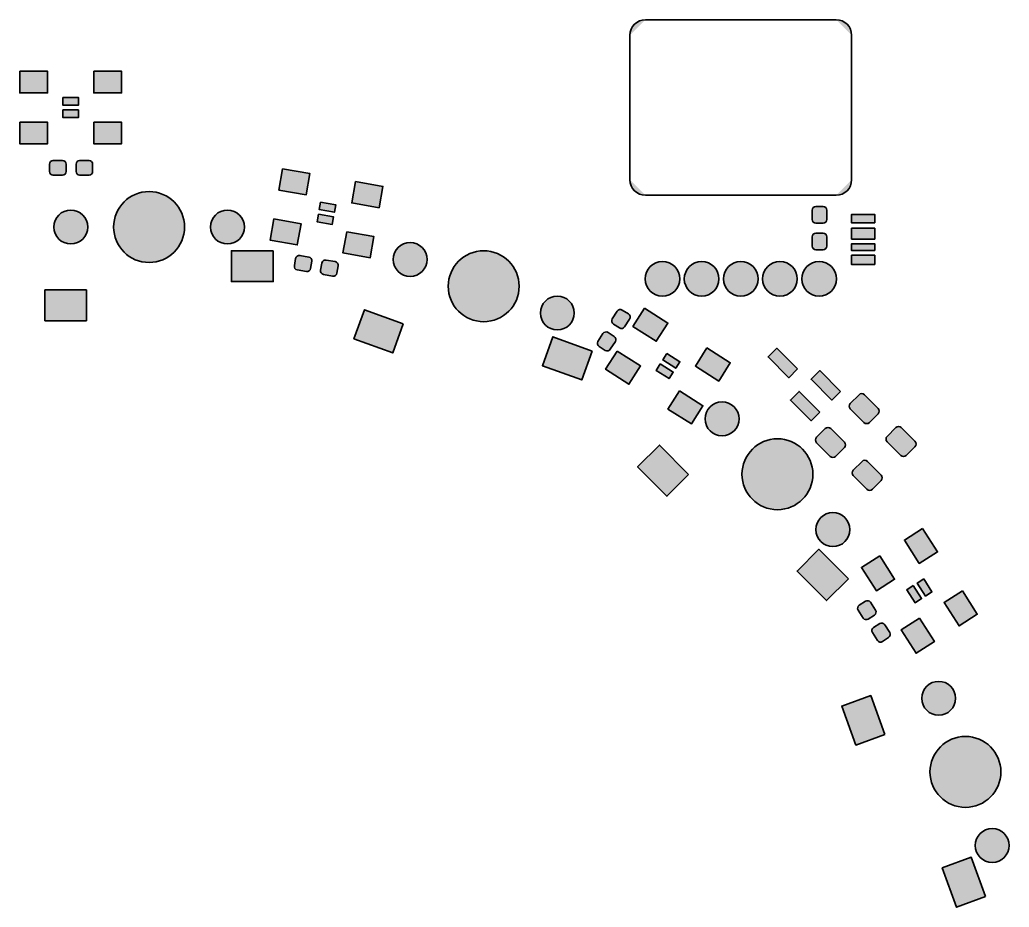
# Model space of a CAD drawing. Header units: inches. Extents: x 320 to 663, y 93 to 433.
# Drawn here: x 481.5 to 663.4, y 93 to 256.2 of the extents above; entities that cross this region are included whole.
import ezdxf

# ---------------------------------------------------------------- set-up
doc = ezdxf.new("R2010")
doc.units = ezdxf.units.IN
doc.header["$MEASUREMENT"] = 0
doc.layers.add('Layer 1', color=7, linetype='Continuous')

msp = doc.modelspace()

# ---------------------------------------------------------------- hatches: boundary and pattern name
at = {"layer": 'Layer 1', "true_color": 0x231f20}
h = msp.add_hatch(color=250, dxfattribs=at)
h.dxf.hatch_style = 2
edge = h.paths.add_edge_path()
edge.add_spline(control_points=[(596.55, 256.17), (594.99, 256.17), (593.72, 254.9), (593.72, 253.33), (593.72, 253.33), (593.72, 253.33), (593.72, 253.33)], knot_values=[0, 0, 0, 0, 1, 1, 1, 2, 2, 2, 2], degree=3, periodic=0)
edge.add_line((593.72, 253.33), (596.55, 256.17))
h = msp.add_hatch(color=250, dxfattribs=at)
h.dxf.hatch_style = 2
edge = h.paths.add_edge_path()
edge.add_spline(control_points=[(634.47, 253.33), (634.47, 254.9), (633.2, 256.17), (631.64, 256.17), (631.64, 256.17), (631.64, 256.17), (631.64, 256.17)], knot_values=[0, 0, 0, 0, 1, 1, 1, 2, 2, 2, 2], degree=3, periodic=0)
edge.add_line((631.64, 256.17), (634.47, 253.33))
h = msp.add_hatch(color=250, dxfattribs=at)
h.dxf.hatch_style = 2
h.paths.add_polyline_path([(481.55, 246.7), (486.65, 246.7), (486.65, 242.73), (481.55, 242.73)])
h = msp.add_hatch(color=250, dxfattribs=at)
h.dxf.hatch_style = 2
h.paths.add_polyline_path([(495.15, 246.7), (500.26, 246.7), (500.26, 242.73), (495.15, 242.73)])
h = msp.add_hatch(color=250, dxfattribs=at)
h.dxf.hatch_style = 2
h.paths.add_polyline_path([(489.48, 241.88), (492.32, 241.88), (492.32, 240.46), (489.48, 240.46)])
h = msp.add_hatch(color=250, dxfattribs=at)
h.dxf.hatch_style = 2
h.paths.add_polyline_path([(489.48, 239.61), (492.32, 239.61), (492.32, 238.19), (489.48, 238.19)])
h = msp.add_hatch(color=250, dxfattribs=at)
h.dxf.hatch_style = 2
h.paths.add_polyline_path([(481.55, 237.34), (486.65, 237.34), (486.65, 233.38), (481.55, 233.38)])
h = msp.add_hatch(color=250, dxfattribs=at)
h.dxf.hatch_style = 2
h.paths.add_polyline_path([(495.15, 237.34), (500.26, 237.34), (500.26, 233.38), (495.15, 233.38)])
h = msp.add_hatch(color=250, dxfattribs=at)
h.dxf.hatch_style = 2
h.paths.add_polyline_path([(490.05, 228.28), (490, 228.02), (489.86, 227.8), (489.64, 227.65), (489.38, 227.6), (487.68, 227.6), (487.42, 227.65), (487.2, 227.8), (487.06, 228.02), (487.01, 228.28), (487.01, 229.62), (487.06, 229.88), (487.2, 230.1), (487.42, 230.24), (487.68, 230.3), (489.38, 230.3), (489.64, 230.24), (489.86, 230.1), (490, 229.88), (490.05, 229.62)])
h = msp.add_hatch(color=250, dxfattribs=at)
h.dxf.hatch_style = 2
h.paths.add_polyline_path([(494.94, 228.28), (494.89, 228.02), (494.75, 227.8), (494.53, 227.65), (494.27, 227.6), (492.57, 227.6), (492.31, 227.65), (492.09, 227.8), (491.95, 228.02), (491.9, 228.28), (491.9, 229.62), (491.95, 229.88), (492.09, 230.1), (492.31, 230.24), (492.57, 230.3), (494.27, 230.3), (494.53, 230.24), (494.75, 230.1), (494.89, 229.88), (494.94, 229.62)])
h = msp.add_hatch(color=250, dxfattribs=at)
h.dxf.hatch_style = 2
h.paths.add_polyline_path([(529.86, 228.78), (534.89, 227.9), (534.2, 223.99), (529.17, 224.87)])
h = msp.add_hatch(color=250, dxfattribs=at)
h.dxf.hatch_style = 2
h.paths.add_polyline_path([(543.26, 226.42), (548.29, 225.53), (547.6, 221.62), (542.57, 222.51)])
h = msp.add_hatch(color=250, dxfattribs=at)
h.dxf.hatch_style = 2
edge = h.paths.add_edge_path()
edge.add_spline(control_points=[(593.72, 226.74), (593.72, 225.18), (594.99, 223.91), (596.55, 223.91), (596.55, 223.91), (596.55, 223.91), (596.55, 223.91)], knot_values=[0, 0, 0, 0, 1, 1, 1, 2, 2, 2, 2], degree=3, periodic=0)
edge.add_line((596.55, 223.91), (593.72, 226.74))
h = msp.add_hatch(color=250, dxfattribs=at)
h.dxf.hatch_style = 2
edge = h.paths.add_edge_path()
edge.add_spline(control_points=[(631.64, 223.91), (633.2, 223.91), (634.47, 225.18), (634.47, 226.74), (634.47, 226.74), (634.47, 226.74), (634.47, 226.74)], knot_values=[0, 0, 0, 0, 1, 1, 1, 2, 2, 2, 2], degree=3, periodic=0)
edge.add_line((634.47, 226.74), (631.64, 223.91))
h = msp.add_hatch(color=250, dxfattribs=at)
h.dxf.hatch_style = 2
edge = h.paths.add_edge_path()
edge.add_spline(control_points=[(505.32, 224.59), (508.92, 224.59), (511.84, 221.67), (511.84, 218.07), (511.84, 214.47), (508.92, 211.55), (505.32, 211.55), (501.72, 211.55), (498.8, 214.47), (498.8, 218.07), (498.8, 221.67), (501.72, 224.59), (505.32, 224.59)], knot_values=[0, 0, 0, 0, 1, 1, 1, 2, 2, 2, 3, 3, 3, 4, 4, 4, 4], degree=3, periodic=1)
h = msp.add_hatch(color=250, dxfattribs=at)
h.dxf.hatch_style = 2
h.paths.add_polyline_path([(536.84, 222.66), (539.63, 222.17), (539.39, 220.77), (536.6, 221.26)])
h = msp.add_hatch(color=250, dxfattribs=at)
h.dxf.hatch_style = 2
edge = h.paths.add_edge_path()
edge.add_spline(control_points=[(490.92, 221.18), (492.64, 221.18), (494.04, 219.79), (494.04, 218.07), (494.04, 216.34), (492.64, 214.95), (490.92, 214.95), (489.2, 214.95), (487.8, 216.34), (487.8, 218.07), (487.8, 219.79), (489.2, 221.18), (490.92, 221.18)], knot_values=[0, 0, 0, 0, 1, 1, 1, 2, 2, 2, 3, 3, 3, 4, 4, 4, 4], degree=3, periodic=1)
h = msp.add_hatch(color=250, dxfattribs=at)
h.dxf.hatch_style = 2
edge = h.paths.add_edge_path()
edge.add_spline(control_points=[(519.72, 221.18), (521.44, 221.18), (522.84, 219.79), (522.84, 218.07), (522.84, 216.34), (521.44, 214.95), (519.72, 214.95), (518, 214.95), (516.6, 216.34), (516.6, 218.07), (516.6, 219.79), (518, 221.18), (519.72, 221.18)], knot_values=[0, 0, 0, 0, 1, 1, 1, 2, 2, 2, 3, 3, 3, 4, 4, 4, 4], degree=3, periodic=1)
h = msp.add_hatch(color=250, dxfattribs=at)
h.dxf.hatch_style = 2
h.paths.add_polyline_path([(536.45, 220.42), (539.24, 219.93), (538.99, 218.54), (536.2, 219.03)])
h = msp.add_hatch(color=250, dxfattribs=at)
h.dxf.hatch_style = 2
h.paths.add_polyline_path([(629.24, 221.83), (629.5, 221.78), (629.72, 221.63), (629.86, 221.41), (629.91, 221.16), (629.91, 219.46), (629.86, 219.2), (629.72, 218.98), (629.5, 218.83), (629.24, 218.78), (627.89, 218.78), (627.64, 218.83), (627.42, 218.98), (627.27, 219.2), (627.22, 219.46), (627.22, 221.16), (627.27, 221.41), (627.42, 221.63), (627.64, 221.78), (627.89, 221.83)])
h = msp.add_hatch(color=250, dxfattribs=at)
h.dxf.hatch_style = 2
h.paths.add_polyline_path([(638.71, 218.83), (634.46, 218.83), (634.46, 220.39), (638.71, 220.39)])
h = msp.add_hatch(color=250, dxfattribs=at)
h.dxf.hatch_style = 2
h.paths.add_polyline_path([(528.24, 219.57), (533.26, 218.68), (532.57, 214.78), (527.55, 215.66)])
h = msp.add_hatch(color=250, dxfattribs=at)
h.dxf.hatch_style = 2
h.paths.add_polyline_path([(541.64, 217.21), (546.66, 216.32), (545.97, 212.41), (540.95, 213.3)])
h = msp.add_hatch(color=250, dxfattribs=at)
h.dxf.hatch_style = 2
h.paths.add_polyline_path([(629.24, 216.94), (629.5, 216.89), (629.72, 216.74), (629.86, 216.52), (629.91, 216.27), (629.91, 214.57), (629.86, 214.31), (629.72, 214.09), (629.5, 213.94), (629.24, 213.89), (627.89, 213.89), (627.64, 213.94), (627.42, 214.09), (627.27, 214.31), (627.22, 214.57), (627.22, 216.27), (627.27, 216.52), (627.42, 216.74), (627.64, 216.89), (627.89, 216.94)])
h = msp.add_hatch(color=250, dxfattribs=at)
h.dxf.hatch_style = 2
h.paths.add_polyline_path([(638.71, 215.85), (634.46, 215.85), (634.46, 217.83), (638.71, 217.83)])
h = msp.add_hatch(color=250, dxfattribs=at)
h.dxf.hatch_style = 2
edge = h.paths.add_edge_path()
edge.add_spline(control_points=[(553.3, 215.22), (555.03, 215.22), (556.42, 213.83), (556.42, 212.11), (556.42, 210.38), (555.03, 208.99), (553.3, 208.99), (551.58, 208.99), (550.18, 210.38), (550.18, 212.11), (550.18, 213.83), (551.58, 215.22), (553.3, 215.22)], knot_values=[0, 0, 0, 0, 1, 1, 1, 2, 2, 2, 3, 3, 3, 4, 4, 4, 4], degree=3, periodic=1)
h = msp.add_hatch(color=250, dxfattribs=at)
h.dxf.hatch_style = 2
h.paths.add_polyline_path([(638.71, 213.73), (634.46, 213.73), (634.46, 215), (638.71, 215)])
h = msp.add_hatch(color=250, dxfattribs=at)
h.dxf.hatch_style = 2
h.paths.add_polyline_path([(528.14, 213.7), (528.14, 208.03), (520.44, 208.03), (520.44, 213.7)])
h = msp.add_hatch(color=250, dxfattribs=at)
h.dxf.hatch_style = 2
h.paths.add_polyline_path([(535.02, 210.45), (534.93, 210.2), (534.75, 210.01), (534.5, 209.91), (534.24, 209.9), (532.57, 210.2), (532.32, 210.29), (532.13, 210.47), (532.03, 210.71), (532.02, 210.98), (532.25, 212.3), (532.35, 212.55), (532.53, 212.74), (532.77, 212.84), (533.03, 212.85), (534.71, 212.55), (534.95, 212.46), (535.14, 212.28), (535.25, 212.03), (535.26, 211.77)])
h = msp.add_hatch(color=250, dxfattribs=at)
h.dxf.hatch_style = 2
edge = h.paths.add_edge_path()
edge.add_spline(control_points=[(566.83, 213.7), (570.44, 213.7), (573.35, 210.78), (573.35, 207.18), (573.35, 203.58), (570.44, 200.66), (566.83, 200.66), (563.23, 200.66), (560.31, 203.58), (560.31, 207.18), (560.31, 210.78), (563.23, 213.7), (566.83, 213.7)], knot_values=[0, 0, 0, 0, 1, 1, 1, 2, 2, 2, 3, 3, 3, 4, 4, 4, 4], degree=3, periodic=1)
h = msp.add_hatch(color=250, dxfattribs=at)
h.dxf.hatch_style = 2
h.paths.add_polyline_path([(638.71, 211.17), (634.46, 211.17), (634.46, 212.87), (638.71, 212.87)])
h = msp.add_hatch(color=250, dxfattribs=at)
h.dxf.hatch_style = 2
h.paths.add_polyline_path([(539.84, 209.6), (539.74, 209.35), (539.56, 209.16), (539.32, 209.06), (539.06, 209.05), (537.38, 209.35), (537.14, 209.44), (536.95, 209.62), (536.84, 209.86), (536.84, 210.13), (537.07, 211.45), (537.17, 211.7), (537.35, 211.89), (537.59, 211.99), (537.85, 212), (539.53, 211.7), (539.77, 211.61), (539.96, 211.43), (540.07, 211.19), (540.07, 210.92)])
h = msp.add_hatch(color=250, dxfattribs=at)
h.dxf.hatch_style = 2
edge = h.paths.add_edge_path()
edge.add_spline(control_points=[(599.69, 211.73), (601.46, 211.73), (602.88, 210.3), (602.88, 208.54), (602.88, 206.78), (601.46, 205.35), (599.69, 205.35), (597.93, 205.35), (596.51, 206.78), (596.51, 208.54), (596.51, 210.3), (597.93, 211.73), (599.69, 211.73)], knot_values=[0, 0, 0, 0, 1, 1, 1, 2, 2, 2, 3, 3, 3, 4, 4, 4, 4], degree=3, periodic=1)
h = msp.add_hatch(color=250, dxfattribs=at)
h.dxf.hatch_style = 2
edge = h.paths.add_edge_path()
edge.add_spline(control_points=[(606.89, 211.73), (608.66, 211.73), (610.08, 210.3), (610.08, 208.54), (610.08, 206.78), (608.66, 205.35), (606.89, 205.35), (605.13, 205.35), (603.71, 206.78), (603.71, 208.54), (603.71, 210.3), (605.13, 211.73), (606.89, 211.73)], knot_values=[0, 0, 0, 0, 1, 1, 1, 2, 2, 2, 3, 3, 3, 4, 4, 4, 4], degree=3, periodic=1)
h = msp.add_hatch(color=250, dxfattribs=at)
h.dxf.hatch_style = 2
edge = h.paths.add_edge_path()
edge.add_spline(control_points=[(614.09, 211.73), (615.86, 211.73), (617.28, 210.3), (617.28, 208.54), (617.28, 206.78), (615.86, 205.35), (614.09, 205.35), (612.33, 205.35), (610.91, 206.78), (610.91, 208.54), (610.91, 210.3), (612.33, 211.73), (614.09, 211.73)], knot_values=[0, 0, 0, 0, 1, 1, 1, 2, 2, 2, 3, 3, 3, 4, 4, 4, 4], degree=3, periodic=1)
h = msp.add_hatch(color=250, dxfattribs=at)
h.dxf.hatch_style = 2
edge = h.paths.add_edge_path()
edge.add_spline(control_points=[(621.29, 211.73), (623.06, 211.73), (624.48, 210.3), (624.48, 208.54), (624.48, 206.78), (623.06, 205.35), (621.29, 205.35), (619.53, 205.35), (618.11, 206.78), (618.11, 208.54), (618.11, 210.3), (619.53, 211.73), (621.29, 211.73)], knot_values=[0, 0, 0, 0, 1, 1, 1, 2, 2, 2, 3, 3, 3, 4, 4, 4, 4], degree=3, periodic=1)
h = msp.add_hatch(color=250, dxfattribs=at)
h.dxf.hatch_style = 2
edge = h.paths.add_edge_path()
edge.add_spline(control_points=[(628.49, 211.73), (630.26, 211.73), (631.68, 210.3), (631.68, 208.54), (631.68, 206.78), (630.26, 205.35), (628.49, 205.35), (626.73, 205.35), (625.31, 206.78), (625.31, 208.54), (625.31, 210.3), (626.73, 211.73), (628.49, 211.73)], knot_values=[0, 0, 0, 0, 1, 1, 1, 2, 2, 2, 3, 3, 3, 4, 4, 4, 4], degree=3, periodic=1)
h = msp.add_hatch(color=250, dxfattribs=at)
h.dxf.hatch_style = 2
h.paths.add_polyline_path([(493.8, 206.5), (493.8, 200.83), (486.18, 200.83), (486.18, 206.5)])
h = msp.add_hatch(color=250, dxfattribs=at)
h.dxf.hatch_style = 2
edge = h.paths.add_edge_path()
edge.add_spline(control_points=[(580.37, 205.37), (582.09, 205.37), (583.48, 203.98), (583.48, 202.26), (583.48, 200.53), (582.09, 199.14), (580.37, 199.14), (578.64, 199.14), (577.25, 200.53), (577.25, 202.26), (577.25, 203.98), (578.64, 205.37), (580.37, 205.37)], knot_values=[0, 0, 0, 0, 1, 1, 1, 2, 2, 2, 3, 3, 3, 4, 4, 4, 4], degree=3, periodic=1)
h = msp.add_hatch(color=250, dxfattribs=at)
h.dxf.hatch_style = 2
h.paths.add_polyline_path([(552.05, 200.25), (550.11, 194.93), (542.96, 197.53), (544.9, 202.86)])
h = msp.add_hatch(color=250, dxfattribs=at)
h.dxf.hatch_style = 2
h.paths.add_polyline_path([(593.45, 202.08), (593.64, 201.9), (593.74, 201.66), (593.75, 201.4), (593.65, 201.15), (592.74, 199.72), (592.56, 199.53), (592.32, 199.42), (592.06, 199.42), (591.81, 199.51), (590.68, 200.23), (590.49, 200.42), (590.38, 200.66), (590.37, 200.92), (590.47, 201.16), (591.38, 202.6), (591.57, 202.79), (591.81, 202.89), (592.07, 202.9), (592.31, 202.8)])
h = msp.add_hatch(color=250, dxfattribs=at)
h.dxf.hatch_style = 2
h.paths.add_polyline_path([(596.39, 203.16), (600.7, 200.42), (598.56, 197.07), (594.26, 199.81)])
h = msp.add_hatch(color=250, dxfattribs=at)
h.dxf.hatch_style = 2
h.paths.add_polyline_path([(590.82, 197.96), (591.01, 197.77), (591.12, 197.53), (591.12, 197.27), (591.03, 197.03), (590.11, 195.59), (589.93, 195.4), (589.69, 195.3), (589.43, 195.29), (589.18, 195.39), (588.05, 196.11), (587.86, 196.29), (587.75, 196.53), (587.75, 196.79), (587.84, 197.04), (588.76, 198.47), (588.94, 198.66), (589.18, 198.77), (589.44, 198.78), (589.69, 198.68)])
h = msp.add_hatch(color=250, dxfattribs=at)
h.dxf.hatch_style = 2
h.paths.add_polyline_path([(586.78, 195.27), (584.85, 189.95), (577.61, 192.58), (579.55, 197.91)])
h = msp.add_hatch(color=250, dxfattribs=at)
h.dxf.hatch_style = 2
h.paths.add_polyline_path([(591.37, 195.27), (595.67, 192.53), (593.54, 189.18), (589.23, 191.93)])
h = msp.add_hatch(color=250, dxfattribs=at)
h.dxf.hatch_style = 2
h.paths.add_polyline_path([(600.5, 194.83), (602.89, 193.31), (602.13, 192.11), (599.74, 193.64)])
h = msp.add_hatch(color=250, dxfattribs=at)
h.dxf.hatch_style = 2
h.paths.add_polyline_path([(607.87, 195.85), (612.17, 193.11), (610.04, 189.76), (605.74, 192.5)])
h = msp.add_hatch(color=250, dxfattribs=at)
h.dxf.hatch_style = 2
h.paths.add_polyline_path([(624.52, 191.97), (622.91, 190.37), (619.11, 194.18), (620.71, 195.78)])
h = msp.add_hatch(color=250, dxfattribs=at)
h.dxf.hatch_style = 2
h.paths.add_polyline_path([(599.28, 192.92), (601.67, 191.4), (600.91, 190.2), (598.52, 191.72)])
h = msp.add_hatch(color=250, dxfattribs=at)
h.dxf.hatch_style = 2
h.paths.add_polyline_path([(632.43, 187.86), (630.83, 186.26), (627.02, 190.07), (628.63, 191.67)])
h = msp.add_hatch(color=250, dxfattribs=at)
h.dxf.hatch_style = 2
h.paths.add_polyline_path([(602.84, 187.96), (607.14, 185.22), (605.01, 181.87), (600.71, 184.61)])
h = msp.add_hatch(color=250, dxfattribs=at)
h.dxf.hatch_style = 2
h.paths.add_polyline_path([(628.63, 184.06), (627.02, 182.45), (623.21, 186.26), (624.82, 187.86)])
h = msp.add_hatch(color=250, dxfattribs=at)
h.dxf.hatch_style = 2
h.paths.add_polyline_path([(634.23, 184.63), (634.08, 184.86), (634.02, 185.13), (634.08, 185.4), (634.23, 185.63), (635.83, 187.24), (636.06, 187.39), (636.33, 187.44), (636.61, 187.39), (636.84, 187.24), (639.34, 184.73), (639.49, 184.5), (639.55, 184.23), (639.49, 183.96), (639.34, 183.73), (637.74, 182.12), (637.51, 181.97), (637.24, 181.92), (636.96, 181.97), (636.73, 182.12)])
h = msp.add_hatch(color=250, dxfattribs=at)
h.dxf.hatch_style = 2
edge = h.paths.add_edge_path()
edge.add_spline(control_points=[(610.65, 185.92), (612.37, 185.92), (613.77, 184.53), (613.77, 182.8), (613.77, 181.08), (612.37, 179.69), (610.65, 179.69), (608.93, 179.69), (607.53, 181.08), (607.53, 182.8), (607.53, 184.53), (608.93, 185.92), (610.65, 185.92)], knot_values=[0, 0, 0, 0, 1, 1, 1, 2, 2, 2, 3, 3, 3, 4, 4, 4, 4], degree=3, periodic=1)
h = msp.add_hatch(color=250, dxfattribs=at)
h.dxf.hatch_style = 2
h.paths.add_polyline_path([(628.02, 178.42), (627.86, 178.65), (627.81, 178.92), (627.86, 179.19), (628.02, 179.42), (629.62, 181.02), (629.85, 181.18), (630.12, 181.23), (630.39, 181.18), (630.62, 181.02), (633.13, 178.52), (633.28, 178.29), (633.33, 178.02), (633.28, 177.74), (633.13, 177.51), (631.52, 175.91), (631.29, 175.76), (631.02, 175.7), (630.75, 175.76), (630.52, 175.91)])
h = msp.add_hatch(color=250, dxfattribs=at)
h.dxf.hatch_style = 2
h.paths.add_polyline_path([(641, 178.58), (640.84, 178.81), (640.79, 179.08), (640.84, 179.35), (641, 179.58), (642.6, 181.19), (642.83, 181.34), (643.1, 181.4), (643.37, 181.34), (643.6, 181.19), (646.11, 178.68), (646.26, 178.45), (646.32, 178.18), (646.26, 177.91), (646.11, 177.68), (644.5, 176.08), (644.28, 175.92), (644, 175.87), (643.73, 175.92), (643.5, 176.08)])
h = msp.add_hatch(color=250, dxfattribs=at)
h.dxf.hatch_style = 2
edge = h.paths.add_edge_path()
edge.add_spline(control_points=[(620.83, 179.14), (624.44, 179.14), (627.35, 176.22), (627.35, 172.62), (627.35, 169.02), (624.44, 166.1), (620.83, 166.1), (617.23, 166.1), (614.31, 169.02), (614.31, 172.62), (614.31, 176.22), (617.23, 179.14), (620.83, 179.14)], knot_values=[0, 0, 0, 0, 1, 1, 1, 2, 2, 2, 3, 3, 3, 4, 4, 4, 4], degree=3, periodic=1)
h = msp.add_hatch(color=250, dxfattribs=at)
h.dxf.hatch_style = 2
h.paths.add_polyline_path([(604.51, 172.59), (600.5, 168.58), (595.12, 173.96), (599.13, 177.97)])
h = msp.add_hatch(color=250, dxfattribs=at)
h.dxf.hatch_style = 2
h.paths.add_polyline_path([(634.78, 172.37), (634.63, 172.6), (634.58, 172.87), (634.63, 173.14), (634.78, 173.37), (636.39, 174.97), (636.62, 175.13), (636.89, 175.18), (637.16, 175.13), (637.39, 174.97), (639.89, 172.47), (640.05, 172.24), (640.1, 171.97), (640.05, 171.7), (639.89, 171.47), (638.29, 169.86), (638.06, 169.71), (637.79, 169.66), (637.52, 169.71), (637.29, 169.86)])
h = msp.add_hatch(color=250, dxfattribs=at)
h.dxf.hatch_style = 2
edge = h.paths.add_edge_path()
edge.add_spline(control_points=[(631.02, 165.56), (632.74, 165.56), (634.13, 164.16), (634.13, 162.44), (634.13, 160.72), (632.74, 159.32), (631.02, 159.32), (629.29, 159.32), (627.9, 160.72), (627.9, 162.44), (627.9, 164.16), (629.29, 165.56), (631.02, 165.56)], knot_values=[0, 0, 0, 0, 1, 1, 1, 2, 2, 2, 3, 3, 3, 4, 4, 4, 4], degree=3, periodic=1)
h = msp.add_hatch(color=250, dxfattribs=at)
h.dxf.hatch_style = 2
h.paths.add_polyline_path([(647.52, 162.66), (650.26, 158.35), (646.91, 156.22), (644.17, 160.53)])
h = msp.add_hatch(color=250, dxfattribs=at)
h.dxf.hatch_style = 2
h.paths.add_polyline_path([(633.88, 153.4), (629.87, 149.39), (624.43, 154.83), (628.44, 158.84)])
h = msp.add_hatch(color=250, dxfattribs=at)
h.dxf.hatch_style = 2
h.paths.add_polyline_path([(639.63, 157.63), (642.37, 153.33), (639.02, 151.2), (636.28, 155.5)])
h = msp.add_hatch(color=250, dxfattribs=at)
h.dxf.hatch_style = 2
h.paths.add_polyline_path([(647.72, 153.37), (649.24, 150.98), (648.05, 150.22), (646.52, 152.61)])
h = msp.add_hatch(color=250, dxfattribs=at)
h.dxf.hatch_style = 2
h.paths.add_polyline_path([(645.81, 152.16), (647.33, 149.77), (646.13, 149), (644.61, 151.39)])
h = msp.add_hatch(color=250, dxfattribs=at)
h.dxf.hatch_style = 2
h.paths.add_polyline_path([(654.83, 151.18), (657.57, 146.88), (654.22, 144.75), (651.48, 149.05)])
h = msp.add_hatch(color=250, dxfattribs=at)
h.dxf.hatch_style = 2
h.paths.add_polyline_path([(637.51, 145.99), (637.27, 145.89), (637, 145.9), (636.76, 146), (636.58, 146.19), (635.67, 147.63), (635.57, 147.87), (635.58, 148.14), (635.68, 148.38), (635.87, 148.56), (637.01, 149.28), (637.25, 149.38), (637.52, 149.37), (637.76, 149.27), (637.94, 149.08), (638.85, 147.64), (638.95, 147.4), (638.94, 147.13), (638.84, 146.89), (638.65, 146.71)])
h = msp.add_hatch(color=250, dxfattribs=at)
h.dxf.hatch_style = 2
h.paths.add_polyline_path([(646.94, 146.16), (649.68, 141.85), (646.33, 139.72), (643.59, 144.02)])
h = msp.add_hatch(color=250, dxfattribs=at)
h.dxf.hatch_style = 2
h.paths.add_polyline_path([(640.14, 141.86), (639.89, 141.77), (639.63, 141.77), (639.39, 141.88), (639.21, 142.07), (638.3, 143.5), (638.2, 143.75), (638.21, 144.01), (638.31, 144.25), (638.5, 144.43), (639.64, 145.16), (639.88, 145.25), (640.14, 145.25), (640.38, 145.14), (640.57, 144.95), (641.48, 143.52), (641.58, 143.27), (641.57, 143.01), (641.46, 142.77), (641.27, 142.59)])
h = msp.add_hatch(color=250, dxfattribs=at)
h.dxf.hatch_style = 2
edge = h.paths.add_edge_path()
edge.add_spline(control_points=[(650.47, 134.55), (652.19, 134.55), (653.59, 133.16), (653.59, 131.43), (653.59, 129.71), (652.19, 128.32), (650.47, 128.32), (648.75, 128.32), (647.35, 129.71), (647.35, 131.43), (647.35, 133.16), (648.75, 134.55), (650.47, 134.55)], knot_values=[0, 0, 0, 0, 1, 1, 1, 2, 2, 2, 3, 3, 3, 4, 4, 4, 4], degree=3, periodic=1)
h = msp.add_hatch(color=250, dxfattribs=at)
h.dxf.hatch_style = 2
h.paths.add_polyline_path([(640.59, 124.77), (635.26, 122.83), (632.66, 129.99), (637.98, 131.93)])
h = msp.add_hatch(color=250, dxfattribs=at)
h.dxf.hatch_style = 2
edge = h.paths.add_edge_path()
edge.add_spline(control_points=[(655.39, 124.42), (659, 124.42), (661.91, 121.5), (661.91, 117.9), (661.91, 114.3), (659, 111.38), (655.39, 111.38), (651.79, 111.38), (648.87, 114.3), (648.87, 117.9), (648.87, 121.5), (651.79, 124.42), (655.39, 124.42)], knot_values=[0, 0, 0, 0, 1, 1, 1, 2, 2, 2, 3, 3, 3, 4, 4, 4, 4], degree=3, periodic=1)
h = msp.add_hatch(color=250, dxfattribs=at)
h.dxf.hatch_style = 2
edge = h.paths.add_edge_path()
edge.add_spline(control_points=[(660.32, 107.49), (662.04, 107.49), (663.44, 106.09), (663.44, 104.37), (663.44, 102.65), (662.04, 101.25), (660.32, 101.25), (658.6, 101.25), (657.2, 102.65), (657.2, 104.37), (657.2, 106.09), (658.6, 107.49), (660.32, 107.49)], knot_values=[0, 0, 0, 0, 1, 1, 1, 2, 2, 2, 3, 3, 3, 4, 4, 4, 4], degree=3, periodic=1)
h = msp.add_hatch(color=250, dxfattribs=at)
h.dxf.hatch_style = 2
h.paths.add_polyline_path([(659.1, 94.97), (653.77, 93.03), (651.14, 100.26), (656.46, 102.2)])

# ---------------------------------------------------------------- linework, layer by layer
at = {"layer": 'Layer 1', "color": 7, "lineweight": 35, "true_color": 0xffffff}
for points in [[(596.55, 256.17), (631.64, 256.17)], [(593.72, 226.74), (593.72, 253.33)], [(634.47, 226.74), (634.47, 253.33)], [(481.55, 246.7), (486.65, 246.7), (486.65, 242.73), (481.55, 242.73), (481.55, 246.7)], [(495.15, 246.7), (500.26, 246.7), (500.26, 242.73), (495.15, 242.73), (495.15, 246.7)], [(489.48, 241.88), (492.32, 241.88), (492.32, 240.46), (489.48, 240.46), (489.48, 241.88)], [(489.48, 239.61), (492.32, 239.61), (492.32, 238.19), (489.48, 238.19), (489.48, 239.61)], [(481.55, 237.34), (486.65, 237.34), (486.65, 233.38), (481.55, 233.38), (481.55, 237.34)], [(495.15, 237.34), (500.26, 237.34), (500.26, 233.38), (495.15, 233.38), (495.15, 237.34)], [(490.05, 228.28), (490, 228.02), (489.86, 227.8), (489.64, 227.65), (489.38, 227.6), (487.68, 227.6), (487.42, 227.65), (487.2, 227.8), (487.06, 228.02), (487.01, 228.28), (487.01, 229.62), (487.06, 229.88), (487.2, 230.1), (487.42, 230.24), (487.68, 230.3), (489.38, 230.3), (489.64, 230.24), (489.86, 230.1), (490, 229.88), (490.05, 229.62), (490.05, 228.28)], [(494.94, 228.28), (494.89, 228.02), (494.75, 227.8), (494.53, 227.65), (494.27, 227.6), (492.57, 227.6), (492.31, 227.65), (492.09, 227.8), (491.95, 228.02), (491.9, 228.28), (491.9, 229.62), (491.95, 229.88), (492.09, 230.1), (492.31, 230.24), (492.57, 230.3), (494.27, 230.3), (494.53, 230.24), (494.75, 230.1), (494.89, 229.88), (494.94, 229.62), (494.94, 228.28)], [(529.86, 228.78), (534.89, 227.9), (534.2, 223.99), (529.17, 224.87), (529.86, 228.78)], [(543.26, 226.42), (548.29, 225.53), (547.6, 221.62), (542.57, 222.51), (543.26, 226.42)], [(596.55, 223.91), (631.64, 223.91)], [(536.84, 222.66), (539.63, 222.17), (539.39, 220.77), (536.6, 221.26), (536.84, 222.66)], [(536.45, 220.42), (539.24, 219.93), (538.99, 218.54), (536.2, 219.03), (536.45, 220.42)], [(629.24, 221.83), (629.5, 221.78), (629.72, 221.63), (629.86, 221.41), (629.91, 221.16), (629.91, 219.46), (629.86, 219.2), (629.72, 218.98), (629.5, 218.83), (629.24, 218.78), (627.89, 218.78), (627.64, 218.83), (627.42, 218.98), (627.27, 219.2), (627.22, 219.46), (627.22, 221.16), (627.27, 221.41), (627.42, 221.63), (627.64, 221.78), (627.89, 221.83), (629.24, 221.83)], [(638.71, 218.83), (634.46, 218.83), (634.46, 220.39), (638.71, 220.39), (638.71, 218.83)], [(528.24, 219.57), (533.26, 218.68), (532.57, 214.78), (527.55, 215.66), (528.24, 219.57)], [(541.64, 217.21), (546.66, 216.32), (545.97, 212.41), (540.95, 213.3), (541.64, 217.21)], [(629.24, 216.94), (629.5, 216.89), (629.72, 216.74), (629.86, 216.52), (629.91, 216.27), (629.91, 214.57), (629.86, 214.31), (629.72, 214.09), (629.5, 213.94), (629.24, 213.89), (627.89, 213.89), (627.64, 213.94), (627.42, 214.09), (627.27, 214.31), (627.22, 214.57), (627.22, 216.27), (627.27, 216.52), (627.42, 216.74), (627.64, 216.89), (627.89, 216.94), (629.24, 216.94)], [(638.71, 215.85), (634.46, 215.85), (634.46, 217.83), (638.71, 217.83), (638.71, 215.85)], [(638.71, 213.73), (634.46, 213.73), (634.46, 215), (638.71, 215), (638.71, 213.73)], [(528.14, 213.7), (528.14, 208.03), (520.44, 208.03), (520.44, 213.7), (528.14, 213.7)], [(535.02, 210.45), (534.93, 210.2), (534.75, 210.01), (534.5, 209.91), (534.24, 209.9), (532.57, 210.2), (532.32, 210.29), (532.13, 210.47), (532.03, 210.71), (532.02, 210.98), (532.25, 212.3), (532.35, 212.55), (532.53, 212.74), (532.77, 212.84), (533.03, 212.85), (534.71, 212.55), (534.95, 212.46), (535.14, 212.28), (535.25, 212.03), (535.26, 211.77), (535.02, 210.45)], [(638.71, 211.17), (634.46, 211.17), (634.46, 212.87), (638.71, 212.87), (638.71, 211.17)], [(539.84, 209.6), (539.74, 209.35), (539.56, 209.16), (539.32, 209.06), (539.06, 209.05), (537.38, 209.35), (537.14, 209.44), (536.95, 209.62), (536.84, 209.86), (536.84, 210.13), (537.07, 211.45), (537.17, 211.7), (537.35, 211.89), (537.59, 211.99), (537.85, 212), (539.53, 211.7), (539.77, 211.61), (539.96, 211.43), (540.07, 211.19), (540.07, 210.92), (539.84, 209.6)], [(493.8, 206.5), (493.8, 200.83), (486.18, 200.83), (486.18, 206.5), (493.8, 206.5)], [(552.05, 200.25), (550.11, 194.93), (542.96, 197.53), (544.9, 202.86), (552.05, 200.25)], [(593.45, 202.08), (593.64, 201.9), (593.74, 201.66), (593.75, 201.4), (593.65, 201.15), (592.74, 199.72), (592.56, 199.53), (592.32, 199.42), (592.06, 199.42), (591.81, 199.51), (590.68, 200.23), (590.49, 200.42), (590.38, 200.66), (590.37, 200.92), (590.47, 201.16), (591.38, 202.6), (591.57, 202.79), (591.81, 202.89), (592.07, 202.9), (592.31, 202.8), (593.45, 202.08)], [(596.39, 203.16), (600.7, 200.42), (598.56, 197.07), (594.26, 199.81), (596.39, 203.16)], [(590.82, 197.96), (591.01, 197.77), (591.12, 197.53), (591.12, 197.27), (591.03, 197.03), (590.11, 195.59), (589.93, 195.4), (589.69, 195.3), (589.43, 195.29), (589.18, 195.39), (588.05, 196.11), (587.86, 196.29), (587.75, 196.53), (587.75, 196.79), (587.84, 197.04), (588.76, 198.47), (588.94, 198.66), (589.18, 198.77), (589.44, 198.78), (589.69, 198.68), (590.82, 197.96)], [(586.78, 195.27), (584.85, 189.95), (577.61, 192.58), (579.55, 197.91), (586.78, 195.27)], [(591.37, 195.27), (595.67, 192.53), (593.54, 189.18), (589.23, 191.93), (591.37, 195.27)], [(600.5, 194.83), (602.89, 193.31), (602.13, 192.11), (599.74, 193.64), (600.5, 194.83)], [(607.87, 195.85), (612.17, 193.11), (610.04, 189.76), (605.74, 192.5), (607.87, 195.85)], [(624.52, 191.97), (622.91, 190.37), (619.11, 194.18), (620.71, 195.78), (624.52, 191.97)], [(599.28, 192.92), (601.67, 191.4), (600.91, 190.2), (598.52, 191.72), (599.28, 192.92)], [(632.43, 187.86), (630.83, 186.26), (627.02, 190.07), (628.63, 191.67), (632.43, 187.86)], [(602.84, 187.96), (607.14, 185.22), (605.01, 181.87), (600.71, 184.61), (602.84, 187.96)], [(628.63, 184.06), (627.02, 182.45), (623.21, 186.26), (624.82, 187.86), (628.63, 184.06)], [(634.23, 184.63), (634.08, 184.86), (634.02, 185.13), (634.08, 185.4), (634.23, 185.63), (635.83, 187.24), (636.06, 187.39), (636.33, 187.44), (636.61, 187.39), (636.84, 187.24), (639.34, 184.73), (639.49, 184.5), (639.55, 184.23), (639.49, 183.96), (639.34, 183.73), (637.74, 182.12), (637.51, 181.97), (637.24, 181.92), (636.96, 181.97), (636.73, 182.12), (634.23, 184.63)], [(628.02, 178.42), (627.86, 178.65), (627.81, 178.92), (627.86, 179.19), (628.02, 179.42), (629.62, 181.02), (629.85, 181.18), (630.12, 181.23), (630.39, 181.18), (630.62, 181.02), (633.13, 178.52), (633.28, 178.29), (633.33, 178.02), (633.28, 177.74), (633.13, 177.51), (631.52, 175.91), (631.29, 175.76), (631.02, 175.7), (630.75, 175.76), (630.52, 175.91), (628.02, 178.42)], [(641, 178.58), (640.84, 178.81), (640.79, 179.08), (640.84, 179.35), (641, 179.58), (642.6, 181.19), (642.83, 181.34), (643.1, 181.4), (643.37, 181.34), (643.6, 181.19), (646.11, 178.68), (646.26, 178.45), (646.32, 178.18), (646.26, 177.91), (646.11, 177.68), (644.5, 176.08), (644.28, 175.92), (644, 175.87), (643.73, 175.92), (643.5, 176.08), (641, 178.58)], [(604.51, 172.59), (600.5, 168.58), (595.12, 173.96), (599.13, 177.97), (604.51, 172.59)], [(634.78, 172.37), (634.63, 172.6), (634.58, 172.87), (634.63, 173.14), (634.78, 173.37), (636.39, 174.97), (636.62, 175.13), (636.89, 175.18), (637.16, 175.13), (637.39, 174.97), (639.89, 172.47), (640.05, 172.24), (640.1, 171.97), (640.05, 171.7), (639.89, 171.47), (638.29, 169.86), (638.06, 169.71), (637.79, 169.66), (637.52, 169.71), (637.29, 169.86), (634.78, 172.37)], [(647.52, 162.66), (650.26, 158.35), (646.91, 156.22), (644.17, 160.53), (647.52, 162.66)], [(633.88, 153.4), (629.87, 149.39), (624.43, 154.83), (628.44, 158.84), (633.88, 153.4)], [(639.63, 157.63), (642.37, 153.33), (639.02, 151.2), (636.28, 155.5), (639.63, 157.63)], [(647.72, 153.37), (649.24, 150.98), (648.05, 150.22), (646.52, 152.61), (647.72, 153.37)], [(645.81, 152.16), (647.33, 149.77), (646.13, 149), (644.61, 151.39), (645.81, 152.16)], [(654.83, 151.18), (657.57, 146.88), (654.22, 144.75), (651.48, 149.05), (654.83, 151.18)], [(637.51, 145.99), (637.27, 145.89), (637, 145.9), (636.76, 146), (636.58, 146.19), (635.67, 147.63), (635.57, 147.87), (635.58, 148.14), (635.68, 148.38), (635.87, 148.56), (637.01, 149.28), (637.25, 149.38), (637.52, 149.37), (637.76, 149.27), (637.94, 149.08), (638.85, 147.64), (638.95, 147.4), (638.94, 147.13), (638.84, 146.89), (638.65, 146.71), (637.51, 145.99)], [(646.94, 146.16), (649.68, 141.85), (646.33, 139.72), (643.59, 144.02), (646.94, 146.16)], [(640.14, 141.86), (639.89, 141.77), (639.63, 141.77), (639.39, 141.88), (639.21, 142.07), (638.3, 143.5), (638.2, 143.75), (638.21, 144.01), (638.31, 144.25), (638.5, 144.43), (639.64, 145.16), (639.88, 145.25), (640.14, 145.25), (640.38, 145.14), (640.57, 144.95), (641.48, 143.52), (641.58, 143.27), (641.57, 143.01), (641.46, 142.77), (641.27, 142.59), (640.14, 141.86)], [(640.59, 124.77), (635.26, 122.83), (632.66, 129.99), (637.98, 131.93), (640.59, 124.77)], [(659.1, 94.97), (653.77, 93.03), (651.14, 100.26), (656.46, 102.2), (659.1, 94.97)]]:
    msp.add_lwpolyline(points, dxfattribs=at)
for points, knots in [([(596.55, 256.17), (594.99, 256.17), (593.72, 254.9), (593.72, 253.33), (593.72, 253.33), (593.72, 253.33), (593.72, 253.33)], [0, 0, 0, 0, 1, 1, 1, 2, 2, 2, 2]), ([(634.47, 253.33), (634.47, 254.9), (633.2, 256.17), (631.64, 256.17), (631.64, 256.17), (631.64, 256.17), (631.64, 256.17)], [0, 0, 0, 0, 1, 1, 1, 2, 2, 2, 2]), ([(593.72, 226.74), (593.72, 225.18), (594.99, 223.91), (596.55, 223.91), (596.55, 223.91), (596.55, 223.91), (596.55, 223.91)], [0, 0, 0, 0, 1, 1, 1, 2, 2, 2, 2]), ([(631.64, 223.91), (633.2, 223.91), (634.47, 225.18), (634.47, 226.74), (634.47, 226.74), (634.47, 226.74), (634.47, 226.74)], [0, 0, 0, 0, 1, 1, 1, 2, 2, 2, 2]), ([(505.32, 224.59), (508.92, 224.59), (511.84, 221.67), (511.84, 218.07), (511.84, 214.47), (508.92, 211.55), (505.32, 211.55), (501.72, 211.55), (498.8, 214.47), (498.8, 218.07), (498.8, 221.67), (501.72, 224.59), (505.32, 224.59)], [0, 0, 0, 0, 1, 1, 1, 2, 2, 2, 3, 3, 3, 4, 4, 4, 4]), ([(490.92, 221.18), (492.64, 221.18), (494.04, 219.79), (494.04, 218.07), (494.04, 216.34), (492.64, 214.95), (490.92, 214.95), (489.2, 214.95), (487.8, 216.34), (487.8, 218.07), (487.8, 219.79), (489.2, 221.18), (490.92, 221.18)], [0, 0, 0, 0, 1, 1, 1, 2, 2, 2, 3, 3, 3, 4, 4, 4, 4]), ([(519.72, 221.18), (521.44, 221.18), (522.84, 219.79), (522.84, 218.07), (522.84, 216.34), (521.44, 214.95), (519.72, 214.95), (518, 214.95), (516.6, 216.34), (516.6, 218.07), (516.6, 219.79), (518, 221.18), (519.72, 221.18)], [0, 0, 0, 0, 1, 1, 1, 2, 2, 2, 3, 3, 3, 4, 4, 4, 4]), ([(553.3, 215.22), (555.03, 215.22), (556.42, 213.83), (556.42, 212.11), (556.42, 210.38), (555.03, 208.99), (553.3, 208.99), (551.58, 208.99), (550.18, 210.38), (550.18, 212.11), (550.18, 213.83), (551.58, 215.22), (553.3, 215.22)], [0, 0, 0, 0, 1, 1, 1, 2, 2, 2, 3, 3, 3, 4, 4, 4, 4]), ([(566.83, 213.7), (570.44, 213.7), (573.35, 210.78), (573.35, 207.18), (573.35, 203.58), (570.44, 200.66), (566.83, 200.66), (563.23, 200.66), (560.31, 203.58), (560.31, 207.18), (560.31, 210.78), (563.23, 213.7), (566.83, 213.7)], [0, 0, 0, 0, 1, 1, 1, 2, 2, 2, 3, 3, 3, 4, 4, 4, 4]), ([(599.69, 211.73), (601.46, 211.73), (602.88, 210.3), (602.88, 208.54), (602.88, 206.78), (601.46, 205.35), (599.69, 205.35), (597.93, 205.35), (596.51, 206.78), (596.51, 208.54), (596.51, 210.3), (597.93, 211.73), (599.69, 211.73)], [0, 0, 0, 0, 1, 1, 1, 2, 2, 2, 3, 3, 3, 4, 4, 4, 4]), ([(606.89, 211.73), (608.66, 211.73), (610.08, 210.3), (610.08, 208.54), (610.08, 206.78), (608.66, 205.35), (606.89, 205.35), (605.13, 205.35), (603.71, 206.78), (603.71, 208.54), (603.71, 210.3), (605.13, 211.73), (606.89, 211.73)], [0, 0, 0, 0, 1, 1, 1, 2, 2, 2, 3, 3, 3, 4, 4, 4, 4]), ([(614.09, 211.73), (615.86, 211.73), (617.28, 210.3), (617.28, 208.54), (617.28, 206.78), (615.86, 205.35), (614.09, 205.35), (612.33, 205.35), (610.91, 206.78), (610.91, 208.54), (610.91, 210.3), (612.33, 211.73), (614.09, 211.73)], [0, 0, 0, 0, 1, 1, 1, 2, 2, 2, 3, 3, 3, 4, 4, 4, 4]), ([(621.29, 211.73), (623.06, 211.73), (624.48, 210.3), (624.48, 208.54), (624.48, 206.78), (623.06, 205.35), (621.29, 205.35), (619.53, 205.35), (618.11, 206.78), (618.11, 208.54), (618.11, 210.3), (619.53, 211.73), (621.29, 211.73)], [0, 0, 0, 0, 1, 1, 1, 2, 2, 2, 3, 3, 3, 4, 4, 4, 4]), ([(628.49, 211.73), (630.26, 211.73), (631.68, 210.3), (631.68, 208.54), (631.68, 206.78), (630.26, 205.35), (628.49, 205.35), (626.73, 205.35), (625.31, 206.78), (625.31, 208.54), (625.31, 210.3), (626.73, 211.73), (628.49, 211.73)], [0, 0, 0, 0, 1, 1, 1, 2, 2, 2, 3, 3, 3, 4, 4, 4, 4]), ([(580.37, 205.37), (582.09, 205.37), (583.48, 203.98), (583.48, 202.26), (583.48, 200.53), (582.09, 199.14), (580.37, 199.14), (578.64, 199.14), (577.25, 200.53), (577.25, 202.26), (577.25, 203.98), (578.64, 205.37), (580.37, 205.37)], [0, 0, 0, 0, 1, 1, 1, 2, 2, 2, 3, 3, 3, 4, 4, 4, 4]), ([(610.65, 185.92), (612.37, 185.92), (613.77, 184.53), (613.77, 182.8), (613.77, 181.08), (612.37, 179.69), (610.65, 179.69), (608.93, 179.69), (607.53, 181.08), (607.53, 182.8), (607.53, 184.53), (608.93, 185.92), (610.65, 185.92)], [0, 0, 0, 0, 1, 1, 1, 2, 2, 2, 3, 3, 3, 4, 4, 4, 4]), ([(620.83, 179.14), (624.44, 179.14), (627.35, 176.22), (627.35, 172.62), (627.35, 169.02), (624.44, 166.1), (620.83, 166.1), (617.23, 166.1), (614.31, 169.02), (614.31, 172.62), (614.31, 176.22), (617.23, 179.14), (620.83, 179.14)], [0, 0, 0, 0, 1, 1, 1, 2, 2, 2, 3, 3, 3, 4, 4, 4, 4]), ([(631.02, 165.56), (632.74, 165.56), (634.13, 164.16), (634.13, 162.44), (634.13, 160.72), (632.74, 159.32), (631.02, 159.32), (629.29, 159.32), (627.9, 160.72), (627.9, 162.44), (627.9, 164.16), (629.29, 165.56), (631.02, 165.56)], [0, 0, 0, 0, 1, 1, 1, 2, 2, 2, 3, 3, 3, 4, 4, 4, 4]), ([(650.47, 134.55), (652.19, 134.55), (653.59, 133.16), (653.59, 131.43), (653.59, 129.71), (652.19, 128.32), (650.47, 128.32), (648.75, 128.32), (647.35, 129.71), (647.35, 131.43), (647.35, 133.16), (648.75, 134.55), (650.47, 134.55)], [0, 0, 0, 0, 1, 1, 1, 2, 2, 2, 3, 3, 3, 4, 4, 4, 4]), ([(655.39, 124.42), (659, 124.42), (661.91, 121.5), (661.91, 117.9), (661.91, 114.3), (659, 111.38), (655.39, 111.38), (651.79, 111.38), (648.87, 114.3), (648.87, 117.9), (648.87, 121.5), (651.79, 124.42), (655.39, 124.42)], [0, 0, 0, 0, 1, 1, 1, 2, 2, 2, 3, 3, 3, 4, 4, 4, 4]), ([(660.32, 107.49), (662.04, 107.49), (663.44, 106.09), (663.44, 104.37), (663.44, 102.65), (662.04, 101.25), (660.32, 101.25), (658.6, 101.25), (657.2, 102.65), (657.2, 104.37), (657.2, 106.09), (658.6, 107.49), (660.32, 107.49)], [0, 0, 0, 0, 1, 1, 1, 2, 2, 2, 3, 3, 3, 4, 4, 4, 4])]:
    msp.add_open_spline(points, degree=3, knots=knots, dxfattribs=at)

doc.saveas('drawing.dxf')
